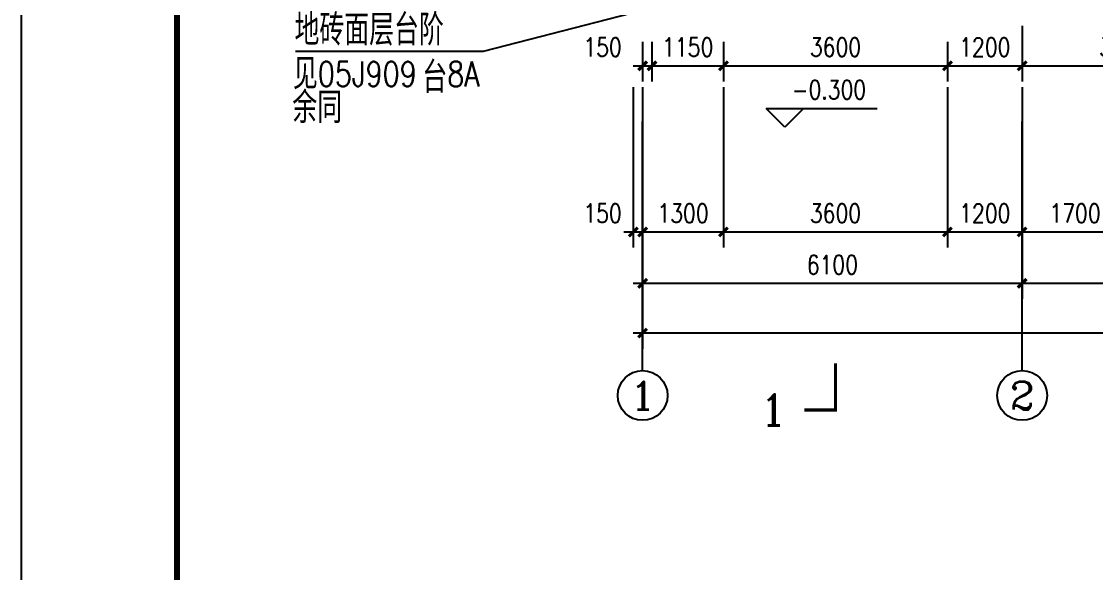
# Model space of a CAD drawing. Extents: x 458975 to 585950, y -118893 to 21149.
# Drawn here: x 458975 to 476254, y -59852 to -50985 of the extents above; entities that cross this region are included whole.
import ezdxf
from ezdxf.enums import TextEntityAlignment as Align

# ---------------------------------------------------------------- set-up
doc = ezdxf.new("R2010")
doc.units = 0
doc.header["$LTSCALE"] = 1000
doc.header["$MEASUREMENT"] = 0
doc.layers.get('0').update_dxf_attribs({"linetype": 'CONTINUOUS'})
doc.layers.get('DEFPOINTS').update_dxf_attribs({"linetype": 'CONTINUOUS'})
for name, color, linetype in [('AXIS', 3, 'CONTINUOUS'), ('AXIS_TEXT', 3, 'CONTINUOUS'), ('LEVL', 3, 'CONTINUOUS'), ('PUB_DIM', 3, 'CONTINUOUS'), ('PUB_SYMB', 3, 'CONTINUOUS'), ('PUB_SYMB_TEXT', 7, 'CONTINUOUS'), ('PUB_TEXT', 7, 'CONTINUOUS'), ('PUB_TITLE', 4, 'CONTINUOUS')]:
    doc.layers.add(name, color=color, linetype=linetype)
doc.styles.add('-HZTXTSIMPLEX', font='SIMPLEX.shx', dxfattribs={"width": 0.8, "bigfont": 'HZTXT.shx'})
doc.styles.add('COMP', font='COMPLEX.shx', dxfattribs={"bigfont": 'hztxt'})
doc.styles.add('COMPLEX', font='COMPLEX.shx')
doc.styles.add('dim_font', font='SIMPLEX.shx', dxfattribs={"width": 0.8})
doc.dimstyles.new('DIMN', dxfattribs={"dimtxt": 300, "dimasz": 100, "dimexe": 250, "dimexo": 300, "dimgap": 0, "dimtad": 0, "dimdec": 0, "dimzin": 0, "dimdsep": 46, "dimtxsty": 'dim_font', "dimblk": 'ARCHTICK', "dimcen": 0.09, "dimdle": 150, "dimclrt": 7, "dimazin": 0, "dimtfac": 1, "dimtdec": 0, "dimtix": 1, "dimtmove": 2, "dimatfit": 3, "dimfxl": 1, "dimtvp": 1, "dimtolj": 1, "dimtzin": 0, "dimarcsym": 0})

# ---------------------------------------------------------------- blocks, each defined once
blk = doc.blocks.new('_section')
at = {"const_width": 0.1}
blk.add_lwpolyline([(1, 0), (0, 0), (0, 1.5)], dxfattribs=at)
at = {"layer": 'PUB_SYMB_TEXT', "style": 'COMP'}
blk.add_attdef('A', text='', height=1, dxfattribs=at).set_placement((2, 0), align=Align.MIDDLE)
blk = doc.blocks.new('_axiso')
blk.add_circle((0, 0), 0.5)
at = {"layer": 'AXIS_TEXT', "style": 'COMPLEX', "width": 1.041667}
blk.add_attdef('A', text='', height=0.56, dxfattribs=at).set_placement((-0.25, -0.28), (0.25, -0.28), align=Align.FIT)
blk = doc.blocks.new('_archtick')
at = {"const_width": 0.5}
blk.add_lwpolyline([(-0.7, -0.7), (0.7, 0.7)], dxfattribs=at)
blk = doc.blocks.new('*D18')
at = {"layer": 'AXIS', "color": 0, "lineweight": -2, "transparency": 16777216}
for p, q in [((475059, -52891), (475059, -55441)), ((481959, -52891), (481959, -55441)), ((482109, -55191), (474909, -55191))]:
    blk.add_line(p, q, dxfattribs=at)
at = {"layer": 'DEFPOINTS', "color": 0, "transparency": 16777216}
for p in [(475059, -52591), (481959, -52591), (475059, -55191)]:
    blk.add_point(p, dxfattribs=at)
at = {"layer": 'AXIS', "color": 0, "lineweight": -2, "transparency": 16777216, "xscale": 100, "yscale": 100, "zscale": 100, "rotation": 180}
blk.add_blockref('_archtick', (475059, -55191), dxfattribs=at)
at = {"layer": 'AXIS', "color": 0, "lineweight": -2, "transparency": 16777216, "xscale": 100, "yscale": 100, "zscale": 100}
blk.add_blockref('_archtick', (481959, -55191), dxfattribs=at)
at = {"layer": 'AXIS', "color": 7, "transparency": 16777216, "insert": (478509, -54891), "char_height": 300, "attachment_point": 5, "style": 'dim_font'}
blk.add_mtext('\\A1;6900', dxfattribs=at)
blk = doc.blocks.new('*D19')
at = {"layer": 'AXIS', "color": 0, "lineweight": -2, "transparency": 16777216}
for p, q in [((468959, -52891), (468959, -55441)), ((475059, -52891), (475059, -55441)), ((475209, -55191), (468809, -55191))]:
    blk.add_line(p, q, dxfattribs=at)
at = {"layer": 'DEFPOINTS', "color": 0, "transparency": 16777216}
for p in [(468959, -52591), (475059, -52591), (468959, -55191)]:
    blk.add_point(p, dxfattribs=at)
at = {"layer": 'AXIS', "color": 0, "lineweight": -2, "transparency": 16777216, "xscale": 100, "yscale": 100, "zscale": 100, "rotation": 180}
blk.add_blockref('_archtick', (468959, -55191), dxfattribs=at)
at = {"layer": 'AXIS', "color": 0, "lineweight": -2, "transparency": 16777216, "xscale": 100, "yscale": 100, "zscale": 100}
blk.add_blockref('_archtick', (475059, -55191), dxfattribs=at)
at = {"layer": 'AXIS', "color": 7, "transparency": 16777216, "insert": (472009, -54891), "char_height": 300, "attachment_point": 5, "style": 'dim_font'}
blk.add_mtext('\\A1;6100', dxfattribs=at)
blk = doc.blocks.new('*D20')
at = {"layer": 'AXIS', "color": 0, "lineweight": -2, "transparency": 16777216}
for p, q in [((468959, -52891), (468959, -56241)), ((494059, -52891), (494059, -56241)), ((494209, -55991), (468809, -55991))]:
    blk.add_line(p, q, dxfattribs=at)
at = {"layer": 'DEFPOINTS', "color": 0, "transparency": 16777216}
for p in [(468959, -52591), (494059, -52591), (468959, -55991)]:
    blk.add_point(p, dxfattribs=at)
at = {"layer": 'AXIS', "color": 0, "lineweight": -2, "transparency": 16777216, "xscale": 100, "yscale": 100, "zscale": 100, "rotation": 180}
blk.add_blockref('_archtick', (468959, -55991), dxfattribs=at)
at = {"layer": 'AXIS', "color": 0, "lineweight": -2, "transparency": 16777216, "xscale": 100, "yscale": 100, "zscale": 100}
blk.add_blockref('_archtick', (494059, -55991), dxfattribs=at)
at = {"layer": 'AXIS', "color": 7, "transparency": 16777216, "insert": (481270, -55691), "char_height": 300, "attachment_point": 5, "style": 'dim_font'}
blk.add_mtext('\\A1;25100', dxfattribs=at)
blk = doc.blocks.new('*D63')
at = {"layer": 'DEFPOINTS', "color": 0, "transparency": 16777216}
for p in [(468809, -51741), (468959, -51741), (468959, -54365)]:
    blk.add_point(p, dxfattribs=at)
at = {"layer": 'PUB_DIM', "color": 0, "lineweight": -2, "transparency": 16777216}
for p, q in [((468809, -52041), (468809, -54615)), ((468959, -52041), (468959, -54615)), ((468659, -54365), (469109, -54365))]:
    blk.add_line(p, q, dxfattribs=at)
at = {"layer": 'PUB_DIM', "color": 0, "lineweight": -2, "transparency": 16777216, "xscale": 100, "yscale": 100, "zscale": 100, "rotation": 180}
blk.add_blockref('_archtick', (468809, -54365), dxfattribs=at)
at = {"layer": 'PUB_DIM', "color": 0, "lineweight": -2, "transparency": 16777216, "xscale": 100, "yscale": 100, "zscale": 100}
blk.add_blockref('_archtick', (468959, -54365), dxfattribs=at)
at = {"layer": 'PUB_DIM', "color": 7, "transparency": 16777216, "insert": (468314, -54065), "char_height": 300, "attachment_point": 5, "style": 'dim_font'}
blk.add_mtext('\\A1;150', dxfattribs=at)
blk = doc.blocks.new('*D64')
at = {"layer": 'DEFPOINTS', "color": 0, "transparency": 16777216}
for p in [(468959, -51741), (470259, -51741), (470259, -54365)]:
    blk.add_point(p, dxfattribs=at)
at = {"layer": 'PUB_DIM', "color": 0, "lineweight": -2, "transparency": 16777216}
for p, q in [((468959, -52041), (468959, -54615)), ((470259, -52041), (470259, -54615)), ((468809, -54365), (470409, -54365))]:
    blk.add_line(p, q, dxfattribs=at)
at = {"layer": 'PUB_DIM', "color": 0, "lineweight": -2, "transparency": 16777216, "xscale": 100, "yscale": 100, "zscale": 100, "rotation": 180}
blk.add_blockref('_archtick', (468959, -54365), dxfattribs=at)
at = {"layer": 'PUB_DIM', "color": 0, "lineweight": -2, "transparency": 16777216, "xscale": 100, "yscale": 100, "zscale": 100}
blk.add_blockref('_archtick', (470259, -54365), dxfattribs=at)
at = {"layer": 'PUB_DIM', "color": 7, "transparency": 16777216, "insert": (469609, -54065), "char_height": 300, "attachment_point": 5, "style": 'dim_font'}
blk.add_mtext('\\A1;1300', dxfattribs=at)
blk = doc.blocks.new('*D65')
at = {"layer": 'DEFPOINTS', "color": 0, "transparency": 16777216}
for p in [(470259, -51741), (473859, -51741), (473859, -54365)]:
    blk.add_point(p, dxfattribs=at)
at = {"layer": 'PUB_DIM', "color": 0, "lineweight": -2, "transparency": 16777216}
for p, q in [((470259, -52041), (470259, -54615)), ((473859, -52041), (473859, -54615)), ((470109, -54365), (474009, -54365))]:
    blk.add_line(p, q, dxfattribs=at)
at = {"layer": 'PUB_DIM', "color": 0, "lineweight": -2, "transparency": 16777216, "xscale": 100, "yscale": 100, "zscale": 100, "rotation": 180}
blk.add_blockref('_archtick', (470259, -54365), dxfattribs=at)
at = {"layer": 'PUB_DIM', "color": 0, "lineweight": -2, "transparency": 16777216, "xscale": 100, "yscale": 100, "zscale": 100}
blk.add_blockref('_archtick', (473859, -54365), dxfattribs=at)
at = {"layer": 'PUB_DIM', "color": 7, "transparency": 16777216, "insert": (472059, -54065), "char_height": 300, "attachment_point": 5, "style": 'dim_font'}
blk.add_mtext('\\A1;3600', dxfattribs=at)
blk = doc.blocks.new('*D66')
at = {"layer": 'DEFPOINTS', "color": 0, "transparency": 16777216}
for p in [(473859, -51741), (475059, -51741), (475059, -54365)]:
    blk.add_point(p, dxfattribs=at)
at = {"layer": 'PUB_DIM', "color": 0, "lineweight": -2, "transparency": 16777216}
for p, q in [((473859, -52041), (473859, -54615)), ((475059, -52041), (475059, -54615)), ((473709, -54365), (475209, -54365))]:
    blk.add_line(p, q, dxfattribs=at)
at = {"layer": 'PUB_DIM', "color": 0, "lineweight": -2, "transparency": 16777216, "xscale": 100, "yscale": 100, "zscale": 100, "rotation": 180}
blk.add_blockref('_archtick', (473859, -54365), dxfattribs=at)
at = {"layer": 'PUB_DIM', "color": 0, "lineweight": -2, "transparency": 16777216, "xscale": 100, "yscale": 100, "zscale": 100}
blk.add_blockref('_archtick', (475059, -54365), dxfattribs=at)
at = {"layer": 'PUB_DIM', "color": 7, "transparency": 16777216, "insert": (474459, -54065), "char_height": 300, "attachment_point": 5, "style": 'dim_font'}
blk.add_mtext('\\A1;1200', dxfattribs=at)
blk = doc.blocks.new('*D67')
at = {"layer": 'DEFPOINTS', "color": 0, "transparency": 16777216}
for p in [(475059, -51741), (476759, -51741), (476759, -54365)]:
    blk.add_point(p, dxfattribs=at)
at = {"layer": 'PUB_DIM', "color": 0, "lineweight": -2, "transparency": 16777216}
for p, q in [((475059, -52041), (475059, -54615)), ((476759, -52041), (476759, -54615)), ((474909, -54365), (476909, -54365))]:
    blk.add_line(p, q, dxfattribs=at)
at = {"layer": 'PUB_DIM', "color": 0, "lineweight": -2, "transparency": 16777216, "xscale": 100, "yscale": 100, "zscale": 100, "rotation": 180}
blk.add_blockref('_archtick', (475059, -54365), dxfattribs=at)
at = {"layer": 'PUB_DIM', "color": 0, "lineweight": -2, "transparency": 16777216, "xscale": 100, "yscale": 100, "zscale": 100}
blk.add_blockref('_archtick', (476759, -54365), dxfattribs=at)
at = {"layer": 'PUB_DIM', "color": 7, "transparency": 16777216, "insert": (475909, -54065), "char_height": 300, "attachment_point": 5, "style": 'dim_font'}
blk.add_mtext('\\A1;1700', dxfattribs=at)
blk = doc.blocks.new('*D90')
at = {"layer": 'DEFPOINTS', "color": 0, "transparency": 16777216}
for p in [(468959, -51012), (469109, -51012), (469109, -51697)]:
    blk.add_point(p, dxfattribs=at)
at = {"layer": 'PUB_DIM', "color": 0, "lineweight": -2, "transparency": 16777216}
for p, q in [((468959, -51312), (468959, -51947)), ((469109, -51312), (469109, -51947)), ((468809, -51697), (469259, -51697))]:
    blk.add_line(p, q, dxfattribs=at)
at = {"layer": 'PUB_DIM', "color": 0, "lineweight": -2, "transparency": 16777216, "xscale": 100, "yscale": 100, "zscale": 100, "rotation": 180}
blk.add_blockref('_archtick', (468959, -51697), dxfattribs=at)
at = {"layer": 'PUB_DIM', "color": 0, "lineweight": -2, "transparency": 16777216, "xscale": 100, "yscale": 100, "zscale": 100}
blk.add_blockref('_archtick', (469109, -51697), dxfattribs=at)
at = {"layer": 'PUB_DIM', "color": 7, "transparency": 16777216, "insert": (468315, -51397), "char_height": 300, "attachment_point": 5, "style": 'dim_font'}
blk.add_mtext('\\A1;150', dxfattribs=at)
blk = doc.blocks.new('*D92')
at = {"layer": 'DEFPOINTS', "color": 0, "transparency": 16777216}
for p in [(469109, -51012), (470259, -51012), (470259, -51697)]:
    blk.add_point(p, dxfattribs=at)
at = {"layer": 'PUB_DIM', "color": 0, "lineweight": -2, "transparency": 16777216}
for p, q in [((469109, -51312), (469109, -51947)), ((470259, -51312), (470259, -51947)), ((468959, -51697), (470409, -51697))]:
    blk.add_line(p, q, dxfattribs=at)
at = {"layer": 'PUB_DIM', "color": 0, "lineweight": -2, "transparency": 16777216, "xscale": 100, "yscale": 100, "zscale": 100, "rotation": 180}
blk.add_blockref('_archtick', (469109, -51697), dxfattribs=at)
at = {"layer": 'PUB_DIM', "color": 0, "lineweight": -2, "transparency": 16777216, "xscale": 100, "yscale": 100, "zscale": 100}
blk.add_blockref('_archtick', (470259, -51697), dxfattribs=at)
at = {"layer": 'PUB_DIM', "color": 7, "transparency": 16777216, "insert": (469684, -51397), "char_height": 300, "attachment_point": 5, "style": 'dim_font'}
blk.add_mtext('\\A1;1150', dxfattribs=at)
blk = doc.blocks.new('*D281')
at = {"layer": 'DEFPOINTS', "color": 0, "transparency": 16777216}
for p in [(475059, -50754), (478359, -50754), (478359, -51697)]:
    blk.add_point(p, dxfattribs=at)
at = {"layer": 'PUB_DIM', "color": 0, "lineweight": -2, "transparency": 16777216}
for p, q in [((475059, -51054), (475059, -51947)), ((478359, -51054), (478359, -51947)), ((474909, -51697), (478509, -51697))]:
    blk.add_line(p, q, dxfattribs=at)
at = {"layer": 'PUB_DIM', "color": 0, "lineweight": -2, "transparency": 16777216, "xscale": 100, "yscale": 100, "zscale": 100, "rotation": 180}
blk.add_blockref('_archtick', (475059, -51697), dxfattribs=at)
at = {"layer": 'PUB_DIM', "color": 0, "lineweight": -2, "transparency": 16777216, "xscale": 100, "yscale": 100, "zscale": 100}
blk.add_blockref('_archtick', (478359, -51697), dxfattribs=at)
at = {"layer": 'PUB_DIM', "color": 7, "transparency": 16777216, "insert": (476709, -51397), "char_height": 300, "attachment_point": 5, "style": 'dim_font'}
blk.add_mtext('\\A1;3300', dxfattribs=at)
blk = doc.blocks.new('*D287')
at = {"layer": 'DEFPOINTS', "color": 0, "transparency": 16777216}
for p in [(470259, -51012), (473859, -51012), (473859, -51697)]:
    blk.add_point(p, dxfattribs=at)
at = {"layer": 'PUB_DIM', "color": 0, "lineweight": -2, "transparency": 16777216}
for p, q in [((470259, -51312), (470259, -51947)), ((473859, -51312), (473859, -51947)), ((470109, -51697), (474009, -51697))]:
    blk.add_line(p, q, dxfattribs=at)
at = {"layer": 'PUB_DIM', "color": 0, "lineweight": -2, "transparency": 16777216, "xscale": 100, "yscale": 100, "zscale": 100, "rotation": 180}
blk.add_blockref('_archtick', (470259, -51697), dxfattribs=at)
at = {"layer": 'PUB_DIM', "color": 0, "lineweight": -2, "transparency": 16777216, "xscale": 100, "yscale": 100, "zscale": 100}
blk.add_blockref('_archtick', (473859, -51697), dxfattribs=at)
at = {"layer": 'PUB_DIM', "color": 7, "transparency": 16777216, "insert": (472059, -51397), "char_height": 300, "attachment_point": 5, "style": 'dim_font'}
blk.add_mtext('\\A1;3600', dxfattribs=at)
blk = doc.blocks.new('*D288')
at = {"layer": 'DEFPOINTS', "color": 0, "transparency": 16777216}
for p in [(473859, -51012), (475059, -51012), (475059, -51697)]:
    blk.add_point(p, dxfattribs=at)
at = {"layer": 'PUB_DIM', "color": 0, "lineweight": -2, "transparency": 16777216}
for p, q in [((473859, -51312), (473859, -51947)), ((475059, -51312), (475059, -51947)), ((473709, -51697), (475209, -51697))]:
    blk.add_line(p, q, dxfattribs=at)
at = {"layer": 'PUB_DIM', "color": 0, "lineweight": -2, "transparency": 16777216, "xscale": 100, "yscale": 100, "zscale": 100, "rotation": 180}
blk.add_blockref('_archtick', (473859, -51697), dxfattribs=at)
at = {"layer": 'PUB_DIM', "color": 0, "lineweight": -2, "transparency": 16777216, "xscale": 100, "yscale": 100, "zscale": 100}
blk.add_blockref('_archtick', (475059, -51697), dxfattribs=at)
at = {"layer": 'PUB_DIM', "color": 7, "transparency": 16777216, "insert": (474459, -51397), "char_height": 300, "attachment_point": 5, "style": 'dim_font'}
blk.add_mtext('\\A1;1200', dxfattribs=at)

msp = doc.modelspace()

# ---------------------------------------------------------------- linework, layer by layer
at = {"layer": 'AXIS'}
for p, q in [((468959, -56591.4), (468959, -52591.4)), ((475059, -56591.4), (475059, -52591.4))]:
    msp.add_line(p, q, dxfattribs=at)
at = {"layer": 'LEVL'}
for p, q in [((470259, -50470.4), (466398.2, -51467.6)), ((466398.2, -51467.6), (463378.1, -51467.6)), ((471247, -52680.5), (470947, -52380.5)), ((470947, -52380.5), (471547, -52380.5)), ((471547, -52380.5), (471247, -52680.5)), ((471247, -52380.5), (472727, -52380.5))]:
    msp.add_line(p, q, dxfattribs=at)
at = {"layer": 'PUB_TITLE'}
msp.add_lwpolyline([(458975.5, -70226.1), (458975.5, -28226.1), (518375.5, -28226.1), (518375.5, -70226.1)], close=True, dxfattribs=at)
at = {"layer": 'PUB_TITLE', "const_width": 100}
msp.add_lwpolyline([(461475.5, -69226.1), (517375.5, -69226.1), (517375.5, -29226.1), (461475.5, -29226.1)], close=True, dxfattribs=at)

# ---------------------------------------------------------------- block references
at = {"layer": 'AXIS'}
ref = msp.add_blockref('_axiso', (468959, -56991.4), dxfattribs=dict(at, xscale=800, yscale=800, zscale=800))
ref.add_attrib('A', '1', dxfattribs={"layer": 'AXIS_TEXT', "height": 448, "style": 'COMPLEX', "width": 2.083333}).set_placement((468759, -57215.4), (469159, -57215.4), align=Align.FIT)
ref = msp.add_blockref('_axiso', (475059, -56991.4), dxfattribs=dict(at, xscale=800, yscale=800, zscale=800))
ref.add_attrib('A', '2', dxfattribs={"layer": 'AXIS_TEXT', "height": 448, "style": 'COMPLEX', "width": 1.339286}).set_placement((474859, -57215.4), (475259, -57215.4), align=Align.FIT)
at = {"layer": 'PUB_SYMB'}
ref = msp.add_blockref('_section', (472059, -57226.3), dxfattribs=dict(at, xscale=-500, yscale=500, zscale=500))
ref.add_attrib('A', '1', dxfattribs={"layer": 'PUB_SYMB_TEXT', "height": 500, "style": 'COMP'}).set_placement((471059, -57226.3), align=Align.MIDDLE)

# ---------------------------------------------------------------- texts
at = {"layer": 'PUB_TEXT', "width": 0.8}
for s, height, style, p in [('地砖面层台阶', 500, '-HZTXTSIMPLEX', (463363.4, -51369.2)), ('见', 500, '-HZTXTSIMPLEX', (463338.2, -52072.5)), ('05J909', 400, '-HZTXTSIMPLEX', (463738.2, -52027.3)), ('台', 500, '-HZTXTSIMPLEX', (465418.4, -52131.3)), ('8A', 400, '-HZTXTSIMPLEX', (465818.4, -52027.3)), ('-0.300', 300, 'dim_font', (471358.4, -52230.5)), ('余同', 500, '-HZTXTSIMPLEX', (463328, -52616))]:
    msp.add_text(s, height=height, dxfattribs=dict(at, style=style)).set_placement(p)

# ---------------------------------------------------------------- dimensions: what is measured, and where the dimension line sits
at = {"layer": 'AXIS'}
for base, p1, p2, picture, middle in [((468959, -55191.4), (475059, -52591.4), (468959, -52591.4), '*D19', (472009, -54891.4)), ((475059, -55191.4), (481959, -52591.4), (475059, -52591.4), '*D18', (478509, -54891.4))]:
    dim = msp.add_linear_dim(base=base, p1=p1, p2=p2, angle=180, dimstyle='DIMN', dxfattribs=at)
    dim.commit()
    dim.dimension.update_dxf_attribs({"geometry": picture, "text_midpoint": middle})
dim = msp.add_linear_dim(base=(468959, -55991.4), p1=(494059, -52591.4), p2=(468959, -52591.4), angle=180, dimstyle='DIMN', dxfattribs=at)
dim.commit()
dim.dimension.update_dxf_attribs({"geometry": '*D20', "text_midpoint": (481269.7, -55691.4), "dimtype": 160})
at = {"layer": 'PUB_DIM'}
for base, p1, p2, picture, middle in [((478359, -51696.7), (475059, -50753.9), (478359, -50753.9), '*D281', (476709, -51396.7)), ((470259, -51696.7), (469109, -51012.1), (470259, -51012.1), '*D92', (469684, -51396.7)), ((473859, -51696.7), (470259, -51012.1), (473859, -51012.1), '*D287', (472059, -51396.7)), ((475059, -51696.7), (473859, -51012.1), (475059, -51012.1), '*D288', (474459, -51396.7))]:
    dim = msp.add_linear_dim(base=base, p1=p1, p2=p2, dimstyle='DIMN', dxfattribs=at)
    dim.commit()
    dim.dimension.update_dxf_attribs({"geometry": picture, "text_midpoint": middle})
dim = msp.add_linear_dim(base=(469109, -51696.7), p1=(468959, -51012.1), p2=(469109, -51012.1), dimstyle='DIMN', dxfattribs=at)
dim.commit()
dim.dimension.update_dxf_attribs({"geometry": '*D90', "text_midpoint": (468314.6, -51396.7), "dimtype": 160})
dim = msp.add_linear_dim(base=(468959, -54364.9), p1=(468809, -51741.4), p2=(468959, -51741.4), angle=0, dimstyle='DIMN', dxfattribs=at)
dim.commit()
dim.dimension.update_dxf_attribs({"geometry": '*D63', "text_midpoint": (468314, -54064.9), "dimtype": 160})
for base, p1, p2, picture, middle in [((470259, -54364.9), (468959, -51741.4), (470259, -51741.4), '*D64', (469609, -54064.9)), ((473859, -54364.9), (470259, -51741.4), (473859, -51741.4), '*D65', (472059, -54064.9)), ((475059, -54364.9), (473859, -51741.4), (475059, -51741.4), '*D66', (474459, -54064.9)), ((476759, -54364.9), (475059, -51741.4), (476759, -51741.4), '*D67', (475909, -54064.9))]:
    dim = msp.add_linear_dim(base=base, p1=p1, p2=p2, angle=0, dimstyle='DIMN', dxfattribs=at)
    dim.commit()
    dim.dimension.update_dxf_attribs({"geometry": picture, "text_midpoint": middle})

doc.saveas('drawing.dxf')
